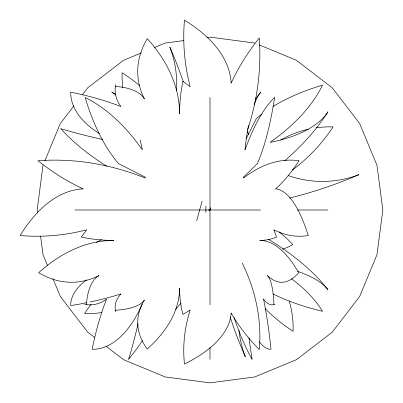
<?xml version="1.0" encoding="UTF-8"?>
<svg xmlns="http://www.w3.org/2000/svg" width="403" height="403" viewBox="0 0 403 403"><rect width="100%" height="100%" fill="white"/><g stroke="black" fill="none" stroke-linecap="round" stroke-linejoin="round"><path stroke-width="0.6" d="M205.878 206.024L205.883 212.502M43.03 165.255L37.141 209.993L37.55 213.101M99.496 133.66A131.937 65.966 0 0 1 70.681 92.166A202.815 101.41 0 0 1 120.945 106.573A95.869 47.937 0 0 1 115.409 86.504L115.762 84.655M202.11 201.117L196.639 220.869M44.95 160.626L60.299 123.57L74.036 105.667M246.173 138.632L256.358 118.542A188.075 94.04 0 0 1 261.925 114.059M82.429 94.73L87.768 87.768L123.57 60.299L141.518 52.864M154.258 47.589L165.255 43.03L183.899 40.577M259.416 341.749A131.937 34.149 90 0 0 270.987 349.31A202.815 52.491 90 0 0 263.532 299.046A95.869 24.815 90 0 0 273.919 304.582L274.876 304.23M206.89 37.55L209.993 37.141L254.731 43.03M74.842 209.993L260.484 209.993M297.399 209.993L327.941 209.993M84.655 304.23L86.504 304.582A95.869 47.937 -90 0 0 106.573 299.046A202.815 101.41 90 0 0 92.166 349.31A131.937 65.966 -90 0 0 142.163 304.23M259.366 44.95L296.422 60.299L332.223 87.768L359.693 123.57L376.961 165.255L382.85 209.993L376.961 254.731L359.693 296.422L332.223 332.223L296.422 359.693L254.731 376.961L209.993 382.85L165.255 376.961L123.57 359.693L106.165 346.338M94.73 337.563L87.768 332.223L60.299 296.422L52.864 278.473M47.589 265.733L43.03 254.731L40.577 236.093M90.171 301.983A202.815 82.288 0 0 0 120.945 293.918A95.869 38.9 0 0 0 115.409 310.204L115.762 311.705M209.993 97.496L209.993 304.859M209.993 347.482L209.993 359.31M208.789 210.27A353.607 143.473 0 0 1 209.993 209.993A495.075 128.134 90 0 1 210.643 207.555M209.993 209.993A353.607 176.806 0 0 1 208.789 209.656M106.805 166.248A353.607 176.806 0 0 1 60.682 128.622A346.54 173.27 0 0 0 102.73 139.493M255.431 99.178A495.075 128.134 90 0 1 260.822 92.05A96.529 24.986 90 0 0 254.112 104.81M242.198 262.988A929.313 377.057 0 0 1 259.275 349.608A630.03 255.628 0 0 1 231.136 312.95A207.056 84.01 0 0 1 184.468 364.05A777.871 315.609 0 0 1 190.201 309.978L182.922 314.471A626.03 254.006 0 0 1 179.572 288.064A366.846 148.843 0 0 1 147.276 349.038A230.904 93.687 0 0 1 144.375 300.059A33.016 13.395 0 0 1 115.409 310.204M268.222 239.165A495.075 200.87 0 0 1 327.941 289.671A96.529 39.167 0 0 0 297.641 271.405M86.514 279.904A131.937 53.528 0 0 0 70.681 305.61A202.815 82.288 0 0 0 86.6 302.724M272.851 293.888A188.075 76.308 0 0 0 322.496 311.312A334.384 135.675 0 0 0 291.47 278.75M115.409 86.504A33.016 16.508 0 0 1 144.375 99.007A230.904 115.449 0 0 1 147.276 38.653A366.846 183.42 0 0 1 179.572 113.787A626.03 313.015 0 0 1 182.922 81.25L190.201 86.781A777.871 388.935 0 0 1 184.468 20.15A207.056 103.531 0 0 1 231.136 83.119A630.03 315.015 0 0 1 259.275 37.947A929.313 464.654 0 0 1 247.513 130.033M273.017 106.513A188.075 94.04 0 0 1 322.496 85.139A334.384 167.195 0 0 1 270.156 142.335A96.529 48.264 0 0 0 327.941 111.807A495.075 247.538 0 0 1 284.674 160.802M86.504 304.582A33.016 16.508 90 0 1 99.007 275.617A230.904 115.449 -90 0 1 38.653 272.715A366.846 183.42 -90 0 1 113.787 240.42A626.03 313.015 -90 0 1 81.25 237.07L86.781 229.791A777.871 388.935 -90 0 1 20.15 235.523A207.056 103.531 -90 0 1 83.119 188.856A630.03 315.015 -90 0 1 37.947 160.716A929.313 464.654 90 0 1 145.377 178.066L145.327 177.214L118.542 163.633A188.075 94.04 90 0 1 85.139 97.496A334.384 167.195 -90 0 1 142.335 149.83A96.529 48.264 -90 0 0 140.088 139.755M115.842 95.012A96.529 48.264 -90 0 0 111.807 92.05A495.075 247.538 90 0 1 115.878 94.71M142.471 340.656A404.421 202.21 90 0 1 128.622 359.31A346.54 173.27 -90 0 0 138.063 323.695M249.009 337.86A346.54 89.693 -90 0 0 252.117 359.31A353.607 91.521 -90 0 1 234.083 317.544M273.919 304.582A33.016 8.544 90 0 0 267.446 275.617A230.904 59.76 -90 0 0 298.688 272.715A366.846 94.947 90 0 0 259.794 240.42A626.03 162.031 -90 0 0 276.639 237.07L273.773 229.791A777.871 201.329 -90 0 0 308.265 235.523A207.056 53.589 -90 0 0 275.672 188.856A630.03 163.064 90 0 0 299.056 160.716A929.313 240.526 -90 0 0 243.442 178.066L243.467 177.214L257.336 163.633A188.075 48.677 -90 0 0 274.629 97.496A334.384 86.544 -90 0 0 245.019 149.83A96.529 24.986 90 0 1 248.565 125.247M183.335 81.915A465.148 449.295 0 0 0 169.854 47.166A105.989 102.377 0 0 1 176.368 90.564M139.655 85.708A171.275 165.442 0 0 0 122.124 72.686A101.959 98.488 0 0 0 122.834 87.955M265.033 308.537A171.275 165.442 0 0 0 293.077 331.256A101.959 98.488 0 0 0 289.228 301.016M282.579 249.165A44.683 43.161 0 0 0 292.825 244.581A105.128 101.546 0 0 0 278.987 231.861M239.05 330.541A105.989 102.377 0 0 0 245.346 356.776A451.929 436.53 0 0 1 230.259 317.322M289.54 198.064A451.929 443.013 -90 0 0 358.952 174.645A105.989 103.898 90 0 1 288.155 175.512M292.437 169.97A171.275 167.895 -90 0 0 333.054 126.915A101.959 99.949 90 0 0 316.335 127.786M247.361 131.328A44.683 43.801 -90 0 1 248.772 134.602M280.654 140.017A101.959 99.949 90 0 1 308.386 129.217M101.707 312.572A101.959 98.488 90 0 1 84.625 313.529A171.275 165.442 -90 0 1 91.048 304.295M181.068 303.116A105.128 101.546 -90 0 1 175.532 309.212M96.216 242.515A481.625 465.213 90 0 1 101.606 239.528"/></g></svg>
